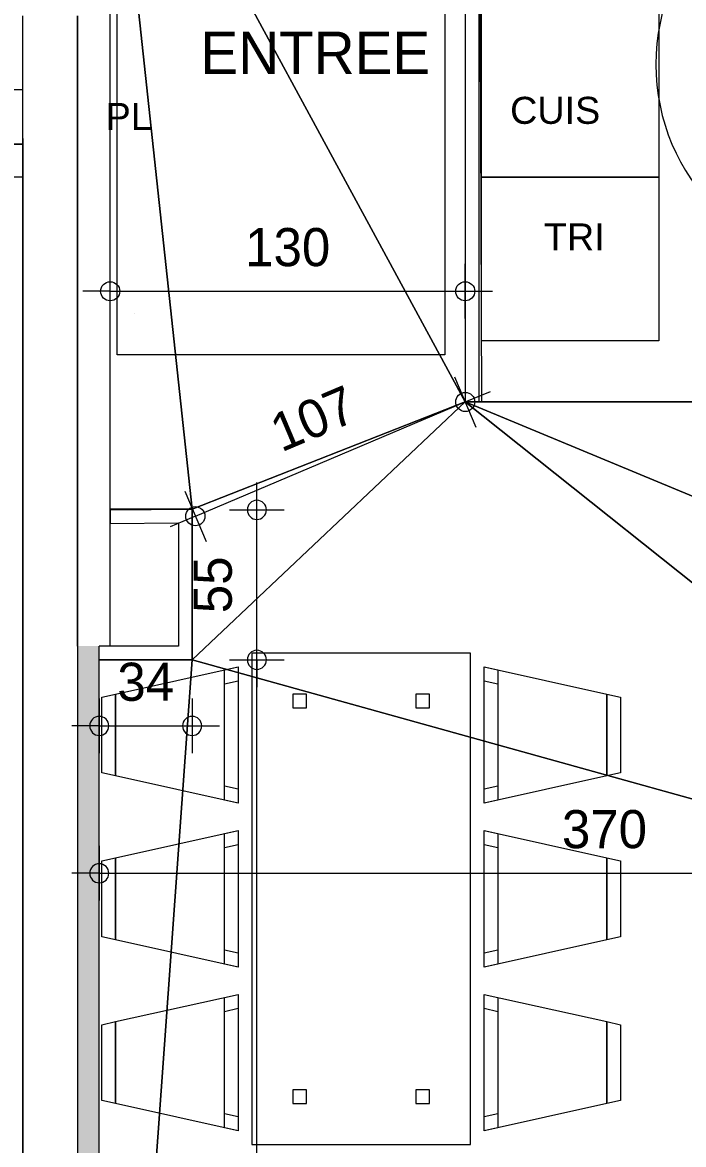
# Model space of a CAD drawing. Header units: metres. Extents: x -30.4 to 29.6, y -50.6 to 0.4.
# Drawn here: x -22.44 to -20.019, y -26.335 to -22.225 of the extents above; entities that cross this region are included whole.
import ezdxf
from ezdxf.enums import TextEntityAlignment as Align
from ezdxf.lldxf.tags import DXFTag

# ---------------------------------------------------------------- set-up
doc = ezdxf.new("R2010")
doc.units = ezdxf.units.M
doc.header["$MEASUREMENT"] = 0
doc.layers.add('Calque commun', color=7, linetype='Continuous')
doc.layers.add('Textes', color=7, linetype='Continuous')
doc.styles.add('Arial4', font='arial.ttf', dxfattribs={"height": 0.098961})
doc.styles.add('Century Gothic', font='GOTHIC.TTF', dxfattribs={"height": 0.139636})
doc.styles.add('Century Gothic15', font='GOTHIC.TTF', dxfattribs={"height": 0.155151})
tags = doc.linetypes.add('DOT2', pattern=[0.125, 0, -0.125]).pattern_tags.tags
tags[6:7] = [DXFTag(74, 4), DXFTag(75, 0), DXFTag(340, '0'), DXFTag(46, 1.0), DXFTag(50, 0.0), DXFTag(44, 0.0), DXFTag(45, 0.0)]
tags[4:5] = [DXFTag(74, 4), DXFTag(75, 0), DXFTag(340, '0'), DXFTag(46, 1.0), DXFTag(50, 0.0), DXFTag(44, 0.0), DXFTag(45, 0.0)]
tags = doc.linetypes.add('HIDDEN', pattern=[0.375, 0.25, -0.125]).pattern_tags.tags
tags[6:7] = [DXFTag(74, 4), DXFTag(75, 0), DXFTag(340, '0'), DXFTag(46, 1.0), DXFTag(50, 0.0), DXFTag(44, 0.0), DXFTag(45, 0.0)]
tags[4:5] = [DXFTag(74, 4), DXFTag(75, 0), DXFTag(340, '0'), DXFTag(46, 1.0), DXFTag(50, 0.0), DXFTag(44, 0.0), DXFTag(45, 0.0)]

# ---------------------------------------------------------------- blocks, each defined once
blk = doc.blocks.new('Block9665')
at = {"layer": 'Calque commun', "color": 7, "linetype": 'Continuous', "lineweight": 18}
for p, q in [((-28.8388, -22.4706), (-25.7588, -22.4706)), ((-24.7588, -22.4706), (-24.0588, -22.4706)), ((-23.4588, -22.4706), (-22.4388, -22.4706))]:
    blk.add_line(p, q, dxfattribs=at)
at = {"layer": 'Calque commun', "color": 7, "linetype": 'Continuous', "lineweight": 9}
for p, q in [((-22.4388, -22.7907), (-22.4388, -22.4706)), ((-28.6388, -22.6706), (-25.7588, -22.6706)), ((-24.7588, -22.6706), (-24.0588, -22.6706)), ((-23.4588, -22.6706), (-22.4388, -22.6706)), ((-28.5188, -22.7907), (-25.7588, -22.7907)), ((-24.7588, -22.7907), (-24.0588, -22.7907)), ((-23.4588, -22.7907), (-22.4388, -22.7907))]:
    blk.add_line(p, q, dxfattribs=at)
blk = doc.blocks.new('Block17413')
at = {"layer": 'Calque commun', "color": 7, "linetype": 'Continuous', "lineweight": 18}
blk.add_line((-22.2388, -22.4506), (-22.2388, -31.4506), dxfattribs=at)
at = {"layer": 'Calque commun', "color": 7, "linetype": 'Continuous', "lineweight": 9}
blk.add_line((-22.4388, -22.6506), (-22.4388, -31.2507), dxfattribs=at)
blk = doc.blocks.new('Block26342')
at = {"layer": 'Calque commun', "color": 7, "linetype": 'Continuous', "lineweight": 18}
for p, q in [((-22.4388, -21.2006), (-22.4388, -20.6153)), ((-22.4388, -24.5098), (-22.4388, -22.2006))]:
    blk.add_line(p, q, dxfattribs=at)
at = {"layer": 'Calque commun', "color": 7, "linetype": 'Continuous', "lineweight": 9}
for p, q in [((-22.2388, -21.2006), (-22.2388, -20.8153)), ((-22.1188, -21.2006), (-22.1188, -20.9353)), ((-22.2388, -24.5098), (-22.2388, -22.2006)), ((-22.1188, -24.5098), (-22.1188, -22.2006))]:
    blk.add_line(p, q, dxfattribs=at)
blk = doc.blocks.new('tbl&6c')
at = {"layer": 'Calque commun', "color": 8, "linetype": 'ByBlock', "lineweight": 9}
for p, q in [((0.15, 1.3), (0.1611, 1.35)), ((0.15, 1.3), (0.1611, 1.35)), ((0.1611, 1.35), (0.4389, 1.35)), ((0.1611, 1.35), (0.4389, 1.35)), ((0.1611, 1.35), (0.1611, 1.35)), ((0.1611, 1.35), (0.1611, 1.35)), ((0.4389, 1.35), (0.45, 1.3)), ((0.4389, 1.35), (0.45, 1.3)), ((0.4389, 1.35), (0.4389, 1.35)), ((0.4389, 1.35), (0.4389, 1.35)), ((0.75, 1.3), (0.7611, 1.35)), ((0.75, 1.3), (0.7611, 1.35)), ((0.7611, 1.35), (1.0389, 1.35)), ((0.7611, 1.35), (1.0389, 1.35)), ((0.7611, 1.35), (0.7611, 1.35)), ((0.7611, 1.35), (0.7611, 1.35)), ((1.0389, 1.35), (1.05, 1.3)), ((1.0389, 1.35), (1.05, 1.3)), ((1.0389, 1.35), (1.0389, 1.35)), ((1.0389, 1.35), (1.0389, 1.35)), ((1.35, 1.3), (1.3611, 1.35)), ((1.35, 1.3), (1.3611, 1.35)), ((1.3611, 1.35), (1.6389, 1.35)), ((1.3611, 1.35), (1.6389, 1.35)), ((1.3611, 1.35), (1.3611, 1.35)), ((1.3611, 1.35), (1.3611, 1.35)), ((1.6389, 1.35), (1.65, 1.3)), ((1.6389, 1.35), (1.65, 1.3)), ((1.6389, 1.35), (1.6389, 1.35)), ((1.6389, 1.35), (1.6389, 1.35)), ((0.05, 0.85), (0.15, 1.3)), ((0.05, 0.85), (0.15, 1.3)), ((0.15, 1.3), (0.45, 1.3)), ((0.15, 1.3), (0.45, 1.3)), ((0.15, 1.3), (0.15, 1.3)), ((0.15, 1.3), (0.15, 1.3)), ((0.45, 1.3), (0.15, 1.3)), ((0.45, 1.3), (0.15, 1.3)), ((0.15, 1.3), (0.15, 1.3)), ((0.15, 1.3), (0.15, 1.3)), ((0.45, 1.3), (0.55, 0.85)), ((0.45, 1.3), (0.55, 0.85)), ((0.45, 1.3), (0.45, 1.3)), ((0.45, 1.3), (0.45, 1.3)), ((0.45, 1.3), (0.45, 1.3)), ((0.45, 1.3), (0.45, 1.3)), ((0.65, 0.85), (0.75, 1.3)), ((0.65, 0.85), (0.75, 1.3)), ((0.75, 1.3), (1.05, 1.3)), ((0.75, 1.3), (1.05, 1.3)), ((0.75, 1.3), (0.75, 1.3)), ((0.75, 1.3), (0.75, 1.3)), ((1.05, 1.3), (0.75, 1.3)), ((1.05, 1.3), (0.75, 1.3)), ((0.75, 1.3), (0.75, 1.3)), ((0.75, 1.3), (0.75, 1.3)), ((1.05, 1.3), (1.15, 0.85)), ((1.05, 1.3), (1.15, 0.85)), ((1.05, 1.3), (1.05, 1.3)), ((1.05, 1.3), (1.05, 1.3)), ((1.05, 1.3), (1.05, 1.3)), ((1.05, 1.3), (1.05, 1.3)), ((1.25, 0.85), (1.35, 1.3)), ((1.25, 0.85), (1.35, 1.3)), ((1.35, 1.3), (1.65, 1.3)), ((1.35, 1.3), (1.65, 1.3)), ((1.35, 1.3), (1.35, 1.3)), ((1.35, 1.3), (1.35, 1.3)), ((1.65, 1.3), (1.35, 1.3)), ((1.65, 1.3), (1.35, 1.3)), ((1.35, 1.3), (1.35, 1.3)), ((1.35, 1.3), (1.35, 1.3)), ((1.65, 1.3), (1.75, 0.85)), ((1.65, 1.3), (1.75, 0.85)), ((1.65, 1.3), (1.65, 1.3)), ((1.65, 1.3), (1.65, 1.3)), ((1.65, 1.3), (1.65, 1.3)), ((1.65, 1.3), (1.65, 1.3)), ((0.05, 0.85), (0.0611, 0.9)), ((0.05, 0.85), (0.0611, 0.9)), ((0.0611, 0.9), (0.5389, 0.9)), ((0.0611, 0.9), (0.5389, 0.9)), ((0.0611, 0.9), (0.0611, 0.9)), ((0.0611, 0.9), (0.0611, 0.9)), ((0.1012, 0.85), (0.1123, 0.9)), ((0.1012, 0.85), (0.1123, 0.9)), ((0.1123, 0.9), (0.4877, 0.9)), ((0.1123, 0.9), (0.4877, 0.9)), ((0.1123, 0.9), (0.1123, 0.9)), ((0.1123, 0.9), (0.1123, 0.9)), ((0.4877, 0.9), (0.4988, 0.85)), ((0.4877, 0.9), (0.4988, 0.85)), ((0.4877, 0.9), (0.4877, 0.9)), ((0.4877, 0.9), (0.4877, 0.9)), ((0.5389, 0.9), (0.55, 0.85)), ((0.5389, 0.9), (0.55, 0.85)), ((0.5389, 0.9), (0.5389, 0.9)), ((0.5389, 0.9), (0.5389, 0.9)), ((0.65, 0.85), (0.6611, 0.9)), ((0.65, 0.85), (0.6611, 0.9)), ((0.6611, 0.9), (1.1389, 0.9)), ((0.6611, 0.9), (1.1389, 0.9)), ((0.6611, 0.9), (0.6611, 0.9)), ((0.6611, 0.9), (0.6611, 0.9)), ((0.7012, 0.85), (0.7123, 0.9)), ((0.7012, 0.85), (0.7123, 0.9)), ((0.7123, 0.9), (1.0877, 0.9)), ((0.7123, 0.9), (1.0877, 0.9)), ((0.7123, 0.9), (0.7123, 0.9)), ((0.7123, 0.9), (0.7123, 0.9)), ((1.0877, 0.9), (1.0988, 0.85)), ((1.0877, 0.9), (1.0988, 0.85)), ((1.0877, 0.9), (1.0877, 0.9)), ((1.0877, 0.9), (1.0877, 0.9)), ((1.1389, 0.9), (1.15, 0.85)), ((1.1389, 0.9), (1.15, 0.85)), ((1.1389, 0.9), (1.1389, 0.9)), ((1.1389, 0.9), (1.1389, 0.9)), ((1.25, 0.85), (1.2611, 0.9)), ((1.25, 0.85), (1.2611, 0.9)), ((1.2611, 0.9), (1.7389, 0.9)), ((1.2611, 0.9), (1.7389, 0.9)), ((1.2611, 0.9), (1.2611, 0.9)), ((1.2611, 0.9), (1.2611, 0.9)), ((1.3012, 0.85), (1.3123, 0.9)), ((1.3012, 0.85), (1.3123, 0.9)), ((1.3123, 0.9), (1.6877, 0.9)), ((1.3123, 0.9), (1.6877, 0.9)), ((1.3123, 0.9), (1.3123, 0.9)), ((1.3123, 0.9), (1.3123, 0.9)), ((1.6877, 0.9), (1.6988, 0.85)), ((1.6877, 0.9), (1.6988, 0.85)), ((1.6877, 0.9), (1.6877, 0.9)), ((1.6877, 0.9), (1.6877, 0.9)), ((1.7389, 0.9), (1.75, 0.85)), ((1.7389, 0.9), (1.75, 0.85)), ((1.7389, 0.9), (1.7389, 0.9)), ((1.7389, 0.9), (1.7389, 0.9)), ((0.55, 0.85), (0.05, 0.85)), ((0.55, 0.85), (0.05, 0.85)), ((0.05, 0.85), (0.05, 0.85)), ((0.05, 0.85), (0.05, 0.85)), ((0.55, 0.85), (0.05, 0.85)), ((0.55, 0.85), (0.05, 0.85)), ((0.05, 0.85), (0.05, 0.85)), ((0.05, 0.85), (0.05, 0.85)), ((0.4988, 0.85), (0.1012, 0.85)), ((0.4988, 0.85), (0.1012, 0.85)), ((0.1012, 0.85), (0.1012, 0.85)), ((0.1012, 0.85), (0.1012, 0.85)), ((0.4988, 0.85), (0.4988, 0.85)), ((0.4988, 0.85), (0.4988, 0.85)), ((0.55, 0.85), (0.55, 0.85)), ((0.55, 0.85), (0.55, 0.85)), ((0.55, 0.85), (0.55, 0.85)), ((0.55, 0.85), (0.55, 0.85)), ((1.15, 0.85), (0.65, 0.85)), ((1.15, 0.85), (0.65, 0.85)), ((0.65, 0.85), (0.65, 0.85)), ((0.65, 0.85), (0.65, 0.85)), ((1.15, 0.85), (0.65, 0.85)), ((1.15, 0.85), (0.65, 0.85)), ((0.65, 0.85), (0.65, 0.85)), ((0.65, 0.85), (0.65, 0.85)), ((1.0988, 0.85), (0.7012, 0.85)), ((1.0988, 0.85), (0.7012, 0.85)), ((0.7012, 0.85), (0.7012, 0.85)), ((0.7012, 0.85), (0.7012, 0.85)), ((1.0988, 0.85), (1.0988, 0.85)), ((1.0988, 0.85), (1.0988, 0.85)), ((1.15, 0.85), (1.15, 0.85)), ((1.15, 0.85), (1.15, 0.85)), ((1.15, 0.85), (1.15, 0.85)), ((1.15, 0.85), (1.15, 0.85)), ((1.75, 0.85), (1.25, 0.85)), ((1.75, 0.85), (1.25, 0.85)), ((1.25, 0.85), (1.25, 0.85)), ((1.25, 0.85), (1.25, 0.85)), ((1.75, 0.85), (1.25, 0.85)), ((1.75, 0.85), (1.25, 0.85)), ((1.25, 0.85), (1.25, 0.85)), ((1.25, 0.85), (1.25, 0.85)), ((1.6988, 0.85), (1.3012, 0.85)), ((1.6988, 0.85), (1.3012, 0.85)), ((1.3012, 0.85), (1.3012, 0.85)), ((1.3012, 0.85), (1.3012, 0.85)), ((1.6988, 0.85), (1.6988, 0.85)), ((1.6988, 0.85), (1.6988, 0.85)), ((1.75, 0.85), (1.75, 0.85)), ((1.75, 0.85), (1.75, 0.85)), ((1.75, 0.85), (1.75, 0.85)), ((1.75, 0.85), (1.75, 0.85)), ((1.8, 0.8), (0, 0.8)), ((0, 0.8), (0, 0)), ((1.8, 0.8), (0, 0.8)), ((0, 0.8), (0, 0)), ((0, 0.8), (0, 0.8)), ((0, 0.8), (0, 0.8)), ((1.8, 0), (1.8, 0.8)), ((1.8, 0), (1.8, 0.8)), ((1.8, 0.8), (1.8, 0.8)), ((1.8, 0.8), (1.8, 0.8)), ((0.2, 0.65), (0.15, 0.65)), ((0.15, 0.65), (0.15, 0.6)), ((0.2, 0.65), (0.15, 0.65)), ((0.15, 0.65), (0.15, 0.6)), ((0.15, 0.65), (0.15, 0.65)), ((0.15, 0.65), (0.15, 0.65)), ((0.2, 0.6), (0.2, 0.65)), ((0.2, 0.6), (0.2, 0.65)), ((0.2, 0.65), (0.2, 0.65)), ((0.2, 0.65), (0.2, 0.65)), ((1.65, 0.65), (1.6, 0.65)), ((1.6, 0.65), (1.6, 0.6)), ((1.65, 0.65), (1.6, 0.65)), ((1.6, 0.65), (1.6, 0.6)), ((1.6, 0.65), (1.6, 0.65)), ((1.6, 0.65), (1.6, 0.65)), ((1.65, 0.6), (1.65, 0.65)), ((1.65, 0.6), (1.65, 0.65)), ((1.65, 0.65), (1.65, 0.65)), ((1.65, 0.65), (1.65, 0.65)), ((0.15, 0.6), (0.2, 0.6)), ((0.15, 0.6), (0.2, 0.6)), ((0.15, 0.6), (0.15, 0.6)), ((0.15, 0.6), (0.15, 0.6)), ((0.2, 0.6), (0.2, 0.6)), ((0.2, 0.6), (0.2, 0.6)), ((1.6, 0.6), (1.65, 0.6)), ((1.6, 0.6), (1.65, 0.6)), ((1.6, 0.6), (1.6, 0.6)), ((1.6, 0.6), (1.6, 0.6)), ((1.65, 0.6), (1.65, 0.6)), ((1.65, 0.6), (1.65, 0.6)), ((0.2, 0.2), (0.15, 0.2)), ((0.15, 0.2), (0.15, 0.15)), ((0.2, 0.2), (0.15, 0.2)), ((0.15, 0.2), (0.15, 0.15)), ((0.15, 0.2), (0.15, 0.2)), ((0.15, 0.2), (0.15, 0.2)), ((0.2, 0.15), (0.2, 0.2)), ((0.2, 0.15), (0.2, 0.2)), ((0.2, 0.2), (0.2, 0.2)), ((0.2, 0.2), (0.2, 0.2)), ((1.65, 0.2), (1.6, 0.2)), ((1.6, 0.2), (1.6, 0.15)), ((1.65, 0.2), (1.6, 0.2)), ((1.6, 0.2), (1.6, 0.15)), ((1.6, 0.2), (1.6, 0.2)), ((1.6, 0.2), (1.6, 0.2)), ((1.65, 0.15), (1.65, 0.2)), ((1.65, 0.15), (1.65, 0.2)), ((1.65, 0.2), (1.65, 0.2)), ((1.65, 0.2), (1.65, 0.2)), ((0.15, 0.15), (0.2, 0.15)), ((0.15, 0.15), (0.2, 0.15)), ((0.15, 0.15), (0.15, 0.15)), ((0.15, 0.15), (0.15, 0.15)), ((0.2, 0.15), (0.2, 0.15)), ((0.2, 0.15), (0.2, 0.15)), ((1.6, 0.15), (1.65, 0.15)), ((1.6, 0.15), (1.65, 0.15)), ((1.6, 0.15), (1.6, 0.15)), ((1.6, 0.15), (1.6, 0.15)), ((1.65, 0.15), (1.65, 0.15)), ((1.65, 0.15), (1.65, 0.15)), ((0, 0), (1.8, 0)), ((0, 0), (1.8, 0)), ((0, 0), (0, 0)), ((0, 0), (0, 0)), ((1.8, 0), (1.8, 0)), ((1.8, 0), (1.8, 0)), ((0.15, -0.5), (0.05, -0.05)), ((0.05, -0.05), (0.55, -0.05)), ((0.15, -0.5), (0.05, -0.05)), ((0.05, -0.05), (0.55, -0.05)), ((0.05, -0.05), (0.05, -0.05)), ((0.05, -0.05), (0.05, -0.05)), ((0.0611, -0.1), (0.05, -0.05)), ((0.05, -0.05), (0.55, -0.05)), ((0.0611, -0.1), (0.05, -0.05)), ((0.05, -0.05), (0.55, -0.05)), ((0.05, -0.05), (0.05, -0.05)), ((0.05, -0.05), (0.05, -0.05)), ((0.1123, -0.1), (0.1012, -0.05)), ((0.1012, -0.05), (0.4988, -0.05)), ((0.1123, -0.1), (0.1012, -0.05)), ((0.1012, -0.05), (0.4988, -0.05)), ((0.1012, -0.05), (0.1012, -0.05)), ((0.1012, -0.05), (0.1012, -0.05)), ((0.55, -0.05), (0.45, -0.5)), ((0.55, -0.05), (0.45, -0.5)), ((0.4988, -0.05), (0.4877, -0.1)), ((0.4988, -0.05), (0.4877, -0.1)), ((0.4988, -0.05), (0.4988, -0.05)), ((0.4988, -0.05), (0.4988, -0.05)), ((0.55, -0.05), (0.5389, -0.1)), ((0.55, -0.05), (0.5389, -0.1)), ((0.55, -0.05), (0.55, -0.05)), ((0.55, -0.05), (0.55, -0.05)), ((0.55, -0.05), (0.55, -0.05)), ((0.55, -0.05), (0.55, -0.05)), ((0.75, -0.5), (0.65, -0.05)), ((0.65, -0.05), (1.15, -0.05)), ((0.75, -0.5), (0.65, -0.05)), ((0.65, -0.05), (1.15, -0.05)), ((0.65, -0.05), (0.65, -0.05)), ((0.65, -0.05), (0.65, -0.05)), ((0.6611, -0.1), (0.65, -0.05)), ((0.65, -0.05), (1.15, -0.05)), ((0.6611, -0.1), (0.65, -0.05)), ((0.65, -0.05), (1.15, -0.05)), ((0.65, -0.05), (0.65, -0.05)), ((0.65, -0.05), (0.65, -0.05)), ((0.7123, -0.1), (0.7012, -0.05)), ((0.7012, -0.05), (1.0988, -0.05)), ((0.7123, -0.1), (0.7012, -0.05)), ((0.7012, -0.05), (1.0988, -0.05)), ((0.7012, -0.05), (0.7012, -0.05)), ((0.7012, -0.05), (0.7012, -0.05)), ((1.15, -0.05), (1.05, -0.5)), ((1.15, -0.05), (1.05, -0.5)), ((1.0988, -0.05), (1.0877, -0.1)), ((1.0988, -0.05), (1.0877, -0.1)), ((1.0988, -0.05), (1.0988, -0.05)), ((1.0988, -0.05), (1.0988, -0.05)), ((1.15, -0.05), (1.1389, -0.1)), ((1.15, -0.05), (1.1389, -0.1)), ((1.15, -0.05), (1.15, -0.05)), ((1.15, -0.05), (1.15, -0.05)), ((1.15, -0.05), (1.15, -0.05)), ((1.15, -0.05), (1.15, -0.05)), ((1.35, -0.5), (1.25, -0.05)), ((1.25, -0.05), (1.75, -0.05)), ((1.35, -0.5), (1.25, -0.05)), ((1.25, -0.05), (1.75, -0.05)), ((1.25, -0.05), (1.25, -0.05)), ((1.25, -0.05), (1.25, -0.05)), ((1.2611, -0.1), (1.25, -0.05)), ((1.25, -0.05), (1.75, -0.05)), ((1.2611, -0.1), (1.25, -0.05)), ((1.25, -0.05), (1.75, -0.05)), ((1.25, -0.05), (1.25, -0.05)), ((1.25, -0.05), (1.25, -0.05)), ((1.3123, -0.1), (1.3012, -0.05)), ((1.3012, -0.05), (1.6988, -0.05)), ((1.3123, -0.1), (1.3012, -0.05)), ((1.3012, -0.05), (1.6988, -0.05)), ((1.3012, -0.05), (1.3012, -0.05)), ((1.3012, -0.05), (1.3012, -0.05)), ((1.75, -0.05), (1.65, -0.5)), ((1.75, -0.05), (1.65, -0.5)), ((1.6988, -0.05), (1.6877, -0.1)), ((1.6988, -0.05), (1.6877, -0.1)), ((1.6988, -0.05), (1.6988, -0.05)), ((1.6988, -0.05), (1.6988, -0.05)), ((1.75, -0.05), (1.7389, -0.1)), ((1.75, -0.05), (1.7389, -0.1)), ((1.75, -0.05), (1.75, -0.05)), ((1.75, -0.05), (1.75, -0.05)), ((1.75, -0.05), (1.75, -0.05)), ((1.75, -0.05), (1.75, -0.05)), ((0.5389, -0.1), (0.0611, -0.1)), ((0.5389, -0.1), (0.0611, -0.1)), ((0.0611, -0.1), (0.0611, -0.1)), ((0.0611, -0.1), (0.0611, -0.1)), ((0.4877, -0.1), (0.1123, -0.1)), ((0.4877, -0.1), (0.1123, -0.1)), ((0.1123, -0.1), (0.1123, -0.1)), ((0.1123, -0.1), (0.1123, -0.1)), ((0.4877, -0.1), (0.4877, -0.1)), ((0.4877, -0.1), (0.4877, -0.1)), ((0.5389, -0.1), (0.5389, -0.1)), ((0.5389, -0.1), (0.5389, -0.1)), ((1.1389, -0.1), (0.6611, -0.1)), ((1.1389, -0.1), (0.6611, -0.1)), ((0.6611, -0.1), (0.6611, -0.1)), ((0.6611, -0.1), (0.6611, -0.1)), ((1.0877, -0.1), (0.7123, -0.1)), ((1.0877, -0.1), (0.7123, -0.1)), ((0.7123, -0.1), (0.7123, -0.1)), ((0.7123, -0.1), (0.7123, -0.1)), ((1.0877, -0.1), (1.0877, -0.1)), ((1.0877, -0.1), (1.0877, -0.1)), ((1.1389, -0.1), (1.1389, -0.1)), ((1.1389, -0.1), (1.1389, -0.1)), ((1.7389, -0.1), (1.2611, -0.1)), ((1.7389, -0.1), (1.2611, -0.1)), ((1.2611, -0.1), (1.2611, -0.1)), ((1.2611, -0.1), (1.2611, -0.1)), ((1.6877, -0.1), (1.3123, -0.1)), ((1.6877, -0.1), (1.3123, -0.1)), ((1.3123, -0.1), (1.3123, -0.1)), ((1.3123, -0.1), (1.3123, -0.1)), ((1.6877, -0.1), (1.6877, -0.1)), ((1.6877, -0.1), (1.6877, -0.1)), ((1.7389, -0.1), (1.7389, -0.1)), ((1.7389, -0.1), (1.7389, -0.1)), ((0.45, -0.5), (0.15, -0.5)), ((0.45, -0.5), (0.15, -0.5)), ((0.15, -0.5), (0.15, -0.5)), ((0.15, -0.5), (0.15, -0.5)), ((0.1611, -0.55), (0.15, -0.5)), ((0.15, -0.5), (0.45, -0.5)), ((0.1611, -0.55), (0.15, -0.5)), ((0.15, -0.5), (0.45, -0.5)), ((0.15, -0.5), (0.15, -0.5)), ((0.15, -0.5), (0.15, -0.5)), ((0.45, -0.5), (0.4389, -0.55)), ((0.45, -0.5), (0.4389, -0.55)), ((0.45, -0.5), (0.45, -0.5)), ((0.45, -0.5), (0.45, -0.5)), ((0.45, -0.5), (0.45, -0.5)), ((0.45, -0.5), (0.45, -0.5)), ((1.05, -0.5), (0.75, -0.5)), ((1.05, -0.5), (0.75, -0.5)), ((0.75, -0.5), (0.75, -0.5)), ((0.75, -0.5), (0.75, -0.5)), ((0.7611, -0.55), (0.75, -0.5)), ((0.75, -0.5), (1.05, -0.5)), ((0.7611, -0.55), (0.75, -0.5)), ((0.75, -0.5), (1.05, -0.5)), ((0.75, -0.5), (0.75, -0.5)), ((0.75, -0.5), (0.75, -0.5)), ((1.05, -0.5), (1.0389, -0.55)), ((1.05, -0.5), (1.0389, -0.55)), ((1.05, -0.5), (1.05, -0.5)), ((1.05, -0.5), (1.05, -0.5)), ((1.05, -0.5), (1.05, -0.5)), ((1.05, -0.5), (1.05, -0.5)), ((1.65, -0.5), (1.35, -0.5)), ((1.65, -0.5), (1.35, -0.5)), ((1.35, -0.5), (1.35, -0.5)), ((1.35, -0.5), (1.35, -0.5)), ((1.3611, -0.55), (1.35, -0.5)), ((1.35, -0.5), (1.65, -0.5)), ((1.3611, -0.55), (1.35, -0.5)), ((1.35, -0.5), (1.65, -0.5)), ((1.35, -0.5), (1.35, -0.5)), ((1.35, -0.5), (1.35, -0.5)), ((1.65, -0.5), (1.6389, -0.55)), ((1.65, -0.5), (1.6389, -0.55)), ((1.65, -0.5), (1.65, -0.5)), ((1.65, -0.5), (1.65, -0.5)), ((1.65, -0.5), (1.65, -0.5)), ((1.65, -0.5), (1.65, -0.5)), ((0.4389, -0.55), (0.1611, -0.55)), ((0.4389, -0.55), (0.1611, -0.55)), ((0.1611, -0.55), (0.1611, -0.55)), ((0.1611, -0.55), (0.1611, -0.55)), ((0.4389, -0.55), (0.4389, -0.55)), ((0.4389, -0.55), (0.4389, -0.55)), ((1.0389, -0.55), (0.7611, -0.55)), ((1.0389, -0.55), (0.7611, -0.55)), ((0.7611, -0.55), (0.7611, -0.55)), ((0.7611, -0.55), (0.7611, -0.55)), ((1.0389, -0.55), (1.0389, -0.55)), ((1.0389, -0.55), (1.0389, -0.55)), ((1.6389, -0.55), (1.3611, -0.55)), ((1.6389, -0.55), (1.3611, -0.55)), ((1.3611, -0.55), (1.3611, -0.55)), ((1.3611, -0.55), (1.3611, -0.55)), ((1.6389, -0.55), (1.6389, -0.55)), ((1.6389, -0.55), (1.6389, -0.55))]:
    blk.add_line(p, q, dxfattribs=at)
blk = doc.blocks.new('XMODULE1PG11')
at = {"layer": 'Calque commun', "color": 5, "linetype": 'Continuous', "lineweight": 9}
blk.add_arc((0, 0), 0.5, 0, 359.99941, dxfattribs=at)
blk = doc.blocks.new('XMODULE1PG12')
at = {"layer": 'Calque commun', "color": 5, "linetype": 'Continuous', "lineweight": 9}
blk.add_arc((0, 0), 0.5, 0, 359.99941, dxfattribs=at)
blk = doc.blocks.new('DimLine53388')
at = {"layer": 'Calque commun', "color": 5, "linetype": 'Continuous', "lineweight": 9}
for p, q in [((6.8815, -20.2977), (6.8815, -20.4977)), ((10.5816, -20.4977), (10.5816, -20.2977)), ((6.8815, -20.3977), (6.7815, -20.3977)), ((6.8815, -20.3977), (10.5816, -20.3977)), ((10.5816, -20.3977), (10.6816, -20.3977))]:
    blk.add_line(p, q, dxfattribs=at)
at = {"layer": 'Calque commun', "color": 5, "linetype": 'Continuous', "lineweight": 9, "xscale": 0.07000000029802322, "yscale": 0.07000000029802322, "zscale": 0.07000000029802322}
for name, p in [('XMODULE1PG11', (6.8815, -20.3977)), ('XMODULE1PG12', (10.5816, -20.3977))]:
    blk.add_blockref(name, p, dxfattribs=at)
at = {"layer": 'Calque commun', "color": 5, "linetype": 'Continuous', "lineweight": 9, "style": 'Century Gothic'}
blk.add_text('370', height=0.13964, dxfattribs=at).set_placement((8.7315, -20.3477), align=Align.BOTTOM_CENTER)
blk = doc.blocks.new('XMODULE1PG39')
at = {"layer": 'Calque commun', "color": 5, "linetype": 'Continuous', "lineweight": 9}
blk.add_arc((0, 0), 0.5, 0, 359.99941, dxfattribs=at)
blk = doc.blocks.new('XMODULE1PG40')
at = {"layer": 'Calque commun', "color": 5, "linetype": 'Continuous', "lineweight": 9}
blk.add_arc((0, 0), 0.5, 0, 359.99941, dxfattribs=at)
blk = doc.blocks.new('DimLine53508')
at = {"layer": 'Calque commun', "color": 5, "linetype": 'Continuous', "lineweight": 9}
for p, q in [((6.9216, -18.3659), (6.9216, -18.1659)), ((8.2216, -18.3659), (8.2216, -18.1659)), ((6.9216, -18.2659), (6.8216, -18.2659)), ((6.9216, -18.2659), (8.2216, -18.2659)), ((8.2216, -18.2659), (8.3216, -18.2659))]:
    blk.add_line(p, q, dxfattribs=at)
at = {"layer": 'Calque commun', "color": 5, "linetype": 'Continuous', "lineweight": 9, "extrusion": (0, 0, -1), "xscale": 0.07000000029802322, "yscale": 0.07000000029802322, "zscale": 0.07000000029802322}
for name, p in [('XMODULE1PG39', (-6.9216, -18.2659)), ('XMODULE1PG40', (-8.2216, -18.2659))]:
    blk.add_blockref(name, p, dxfattribs=at)
at = {"layer": 'Calque commun', "color": 5, "linetype": 'Continuous', "lineweight": 9, "style": 'Century Gothic'}
blk.add_text('130', height=0.13964, dxfattribs=at).set_placement((7.5716, -18.2159), align=Align.BOTTOM_CENTER)
blk = doc.blocks.new('XMODULE1PG43')
at = {"layer": 'Calque commun', "color": 5, "linetype": 'Continuous', "lineweight": 9}
blk.add_arc((0, 0), 0.5, 0, 359.99941, dxfattribs=at)
blk = doc.blocks.new('XMODULE1PG44')
at = {"layer": 'Calque commun', "color": 5, "linetype": 'Continuous', "lineweight": 9}
blk.add_arc((0, 0), 0.5, 0, 359.99941, dxfattribs=at)
blk = doc.blocks.new('DimLine55624')
at = {"layer": 'Calque commun', "color": 5, "linetype": 'Continuous', "lineweight": 9}
for p, q in [((8.1826, -18.5794), (8.2605, -18.7635)), ((8.2216, -18.6714), (8.3136, -18.6325)), ((7.2334, -19.0898), (8.2216, -18.6714)), ((7.1944, -18.9977), (7.2724, -19.1819)), ((7.2334, -19.0898), (7.1413, -19.1288))]:
    blk.add_line(p, q, dxfattribs=at)
at = {"layer": 'Calque commun', "color": 5, "linetype": 'Continuous', "lineweight": 9, "extrusion": (0, 0, -1), "xscale": 0.06999999668182097, "yscale": 0.06999999668182097, "zscale": 0.07000000029802322, "rotation": -22.9480568787879}
for name, p in [('XMODULE1PG44', (-8.2216, -18.6714)), ('XMODULE1PG43', (-7.2334, -19.0898))]:
    blk.add_blockref(name, p, dxfattribs=at)
at = {"layer": 'Calque commun', "color": 5, "linetype": 'Continuous', "lineweight": 9, "style": 'Century Gothic'}
blk.add_text('107', height=0.13964, rotation=22.948, dxfattribs=at).set_placement((7.708, -18.8346), align=Align.BOTTOM_CENTER)
blk = doc.blocks.new('XMODULE1PG45')
at = {"layer": 'Calque commun', "color": 5, "linetype": 'Continuous', "lineweight": 9}
blk.add_arc((0, 0), 0.5, 0, 359.99941, dxfattribs=at)
blk = doc.blocks.new('XMODULE1PG46')
at = {"layer": 'Calque commun', "color": 5, "linetype": 'Continuous', "lineweight": 9}
blk.add_arc((0, 0), 0.5, 0, 359.99941, dxfattribs=at)
blk = doc.blocks.new('DimLine55705')
at = {"layer": 'Calque commun', "color": 5, "linetype": 'Continuous', "lineweight": 9}
for p, q in [((6.8815, -19.7579), (6.8815, -19.9579)), ((7.2215, -19.7579), (7.2215, -19.9579)), ((6.8815, -19.8579), (6.7815, -19.8579)), ((6.8815, -19.8579), (7.2215, -19.8579)), ((7.2215, -19.8579), (7.3215, -19.8579))]:
    blk.add_line(p, q, dxfattribs=at)
at = {"layer": 'Calque commun', "color": 5, "linetype": 'Continuous', "lineweight": 9, "xscale": 0.07000000029802322, "yscale": 0.07000000029802322, "zscale": 0.07000000029802322}
for name, p in [('XMODULE1PG45', (6.8815, -19.8579)), ('XMODULE1PG46', (7.2215, -19.8579))]:
    blk.add_blockref(name, p, dxfattribs=at)
at = {"layer": 'Calque commun', "color": 5, "linetype": 'Continuous', "lineweight": 9, "style": 'Century Gothic'}
blk.add_text('34', height=0.13964, dxfattribs=at).set_placement((7.0515, -19.8079), align=Align.BOTTOM_CENTER)
blk = doc.blocks.new('XMODULE1PG48')
at = {"layer": 'Calque commun', "color": 5, "linetype": 'Continuous', "lineweight": 9}
blk.add_arc((0, 0), 0.5, 0, 359.99941, dxfattribs=at)
blk = doc.blocks.new('DimLine55729')
at = {"layer": 'Calque commun', "color": 5, "linetype": 'Continuous', "lineweight": 9}
for p, q in [((7.4587, -19.6158), (7.4587, -19.5158)), ((7.3587, -19.6158), (7.5587, -19.6158)), ((7.4587, -24.3512), (7.4587, -19.6158))]:
    blk.add_line(p, q, dxfattribs=at)
at = {"layer": 'Calque commun', "color": 5, "linetype": 'Continuous', "lineweight": 9, "xscale": 0.07000000029802322, "yscale": 0.07000000029802322, "zscale": 0.07000000029802322, "rotation": 90}
blk.add_blockref('XMODULE1PG48', (7.4587, -19.6158), dxfattribs=at)
blk = doc.blocks.new('XMODULE1PG49')
at = {"layer": 'Calque commun', "color": 5, "linetype": 'Continuous', "lineweight": 9}
blk.add_arc((0, 0), 0.5, 0, 359.99941, dxfattribs=at)
blk = doc.blocks.new('XMODULE1PG50')
at = {"layer": 'Calque commun', "color": 5, "linetype": 'Continuous', "lineweight": 9}
blk.add_arc((0, 0), 0.5, 0, 359.99941, dxfattribs=at)
blk = doc.blocks.new('DimLine55737')
at = {"layer": 'Calque commun', "color": 5, "linetype": 'Continuous', "lineweight": 9}
for p, q in [((7.4587, -19.0666), (7.4587, -18.9666)), ((7.3587, -19.0666), (7.5587, -19.0666)), ((7.4587, -19.6158), (7.4587, -19.0666)), ((7.3587, -19.6158), (7.5587, -19.6158)), ((7.4587, -19.6158), (7.4587, -19.7158))]:
    blk.add_line(p, q, dxfattribs=at)
at = {"layer": 'Calque commun', "color": 5, "linetype": 'Continuous', "lineweight": 9, "xscale": 0.07000000029802322, "yscale": 0.07000000029802322, "zscale": 0.07000000029802322, "rotation": 90}
for name, p in [('XMODULE1PG50', (7.4587, -19.0666)), ('XMODULE1PG49', (7.4587, -19.6158))]:
    blk.add_blockref(name, p, dxfattribs=at)
at = {"layer": 'Calque commun', "color": 5, "linetype": 'Continuous', "lineweight": 9, "style": 'Century Gothic'}
blk.add_text('55', height=0.13964, rotation=89.9992, dxfattribs=at).set_placement((7.4087, -19.3412), align=Align.BOTTOM_CENTER)
blk = doc.blocks.new('60x65')
at = {"layer": 'Calque commun', "color": 7, "linetype": 'HIDDEN', "lineweight": 9}
mesh = blk.add_polyface(dxfattribs=at)
corners = [(0, 0.6), (0.65, 0.6), (0.65, 0), (0, 0)]
mesh.append_faces([[corners[k] for k in face] for face in [(0, 1, 2, 3)]], dxfattribs={"color": 7})
blk = doc.blocks.new('120x220')
at = {"layer": 'Calque commun', "color": 7, "linetype": 'HIDDEN', "lineweight": 9}
mesh = blk.add_polyface(dxfattribs=at)
corners = [(0, 2.2), (0, 0), (1.2, 0), (1.2, 2.2)]
mesh.append_faces([[corners[k] for k in face] for face in [(0, 1, 2, 3)]], dxfattribs={"color": 7})
blk = doc.blocks.new('XMODULE1PG73')
at = {"layer": 'Calque commun', "color": 15, "linetype": 'Continuous', "lineweight": 18}
for p, q in [((8.2216, -15.9914), (8.2215, -18.6712)), ((8.2716, -15.9914), (8.2715, -18.6712)), ((8.2215, -18.6712), (8.2715, -18.6712)), ((6.9216, -19.066), (7.2216, -19.0635)), ((6.9216, -19.066), (6.922, -19.116)), ((7.2216, -19.0635), (7.2216, -19.6158)), ((6.922, -19.116), (7.1716, -19.1139)), ((7.1716, -19.1139), (7.1716, -19.5658)), ((7.1716, -19.5658), (6.8815, -19.5658)), ((6.8815, -19.6158), (6.8815, -19.5658)), ((7.2216, -19.6158), (6.8815, -19.6158))]:
    blk.add_line(p, q, dxfattribs=at)
at = {"layer": 'Calque commun', "color": 7, "linetype": 'HIDDEN', "lineweight": 9}
for p, q in [((10.8215, -18.6712), (8.2216, -18.6712)), ((8.2816, -18.6712), (10.8215, -18.6712))]:
    blk.add_line(p, q, dxfattribs=at)
blk.add_arc((9.6696, -17.4349), 0.75, 270, 269.9994, dxfattribs=at)
at = {"layer": 'Calque commun', "color": 91, "linetype": 'Continuous', "lineweight": 9}
blk.add_trace([(6.8015, -24.3512), (6.8015, -19.5658), (6.8815, -24.3512), (6.8815, -19.5658)], dxfattribs=at)
at = {"layer": 'Calque commun', "color": 0, "linetype": 'ByBlock', "lineweight": -2, "extrusion": (0, 0, -1), "xscale": -1, "yscale": -1, "zscale": -1, "rotation": -180}
blk.add_blockref('120x220', (-8.1469, -18.4985), dxfattribs=at)
at = {"layer": 'Calque commun', "color": 0, "linetype": 'ByBlock', "lineweight": -2}
for p in [(8.2807, -17.8475), (8.2807, -18.4475)]:
    blk.add_blockref('60x65', p, dxfattribs=at)
at = {"layer": 'Calque commun', "color": 5, "linetype": 'Continuous', "lineweight": 9}
for name in ['DimLine53508', 'DimLine55624', 'DimLine55737', 'DimLine55729', 'DimLine55705', 'DimLine53388']:
    blk.add_blockref(name, (0, 0), dxfattribs=at)
at = {"layer": 'Calque commun', "color": 0, "linetype": 'DOT2', "lineweight": -2, "rotation": 89.99999999999999}
blk.add_blockref('tbl&6c', (8.2404, -21.3911), dxfattribs=at)
at = {"layer": 'Textes', "color": 5, "linetype": 'ByBlock', "lineweight": -2, "style": 'Century Gothic15'}
blk.add_text('ENTREE', height=0.15515, dxfattribs=at).set_placement((7.2519, -17.315), align=Align.TOP_LEFT)
at = {"layer": 'Textes', "color": 5, "linetype": 'ByBlock', "lineweight": -2, "style": 'Arial4'}
for s, p in [('CUIS', (8.7161, -17.6824)), ('TRI', (8.7324, -18.1461))]:
    blk.add_text(s, height=0.09896, dxfattribs=at).set_placement(p, align=Align.BOTTOM_RIGHT)
at = {"layer": 'Calque commun', "color": 9, "linetype": 'Continuous', "lineweight": 9}
mesh = blk.add_polyface(dxfattribs=at)
corners = [(10.8215, -18.6712), (10.8215, -15.9912), (8.2716, -15.9912), (8.2816, -18.6712)]
mesh.append_faces([[corners[k] for k in face] for face in [(0, 1, 2, 3)]], dxfattribs={"color": 9})
mesh = blk.add_polyface(dxfattribs=at)
corners = [(8.2215, -16.2714), (8.2215, -18.6712), (6.9215, -16.2714), (7.2216, -19.6158), (6.8815, -24.3512), (6.8815, -19.6158), (10.5815, -20.5513), (7.2216, -19.0635), (10.8615, -20.6013), (12.8815, -24.3512), (10.8615, -19.5712), (10.5815, -19.6512), (11.7015, -18.6712), (11.7015, -19.5712), (12.8815, -20.6013), (10.8615, -20.5513), (10.8615, -19.6512), (6.9215, -19.0635)]
mesh.append_faces([[corners[k] for k in face] for face in [(3, 4, 5)]], dxfattribs={"vtx0": -1, "color": 9})
mesh.append_faces([[corners[k] for k in face] for face in [(4, 6, 9)]], dxfattribs={"vtx0": -1, "vtx1": -1, "color": 9})
mesh.append_faces([[corners[k] for k in face] for face in [(3, 1, 6), (6, 8, 9), (10, 11, 12), (1, 7, 2), (3, 6, 4)]], dxfattribs={"vtx0": -1, "vtx1": -1, "vtx2": -1, "color": 9})
mesh.append_faces([[corners[k] for k in face] for face in [(1, 11, 6)]], dxfattribs={"vtx0": -1, "vtx2": -1, "color": 9})
mesh.append_faces([[corners[k] for k in face] for face in [(0, 1, 2), (13, 10, 12)]], dxfattribs={"vtx1": -1, "color": 9})
mesh.append_faces([[corners[k] for k in face] for face in [(3, 7, 1), (1, 12, 11)]], dxfattribs={"vtx1": -1, "vtx2": -1, "color": 9})
mesh.append_faces([[corners[k] for k in face] for face in [(8, 14, 9), (6, 15, 8), (10, 16, 11), (7, 17, 2)]], dxfattribs={"vtx2": -1, "color": 9})

msp = doc.modelspace()

# ---------------------------------------------------------------- linework, layer by layer
at = {"layer": 'Calque commun', "color": 12, "linetype": 'Continuous', "lineweight": 18}
for p, q in [((-22.2388, -22.2006), (-22.2388, -24.5098)), ((-22.0293, -23.2913), (-22.0299, -23.2913))]:
    msp.add_line(p, q, dxfattribs=at)
msp.add_polyline3d([(-24.0388, -31.4706, 0), (-24.0388, -31.2707, 0), (-22.4388, -31.2707, 0), (-22.4388, -22.6706, 0), (-23.4588, -22.6706, 0), (-23.4588, -22.4706, 0)], dxfattribs=at)

# ---------------------------------------------------------------- block references
at = {"layer": 'Calque commun', "color": 0, "linetype": 'ByBlock', "lineweight": -2}
for name, p in [('Block26342', (0, 0)), ('XMODULE1PG73', (-29.0404, -4.944)), ('Block9665', (0, 0)), ('Block17413', (0, 0))]:
    msp.add_blockref(name, p, dxfattribs=at)

# ---------------------------------------------------------------- texts
at = {"layer": 'Textes', "color": 5, "linetype": 'ByBlock', "lineweight": -2, "style": 'Arial4'}
msp.add_text('PL', height=0.09896, dxfattribs=at).set_placement((-21.9665, -22.6489), align=Align.BOTTOM_RIGHT)

# ---------------------------------------------------------------- meshes
at = {"layer": 'Calque commun', "color": 7, "linetype": 'Continuous', "lineweight": 9}
mesh = msp.add_polyface(dxfattribs=at)
corners = [(29.6021, -8.6275), (-30.3979, -8.6275), (-30.3979, -50.6275), (29.6021, -50.6275)]
mesh.append_faces([[corners[k] for k in face] for face in [(0, 1, 2, 3)]], dxfattribs={"color": 7})

doc.saveas('drawing.dxf')
